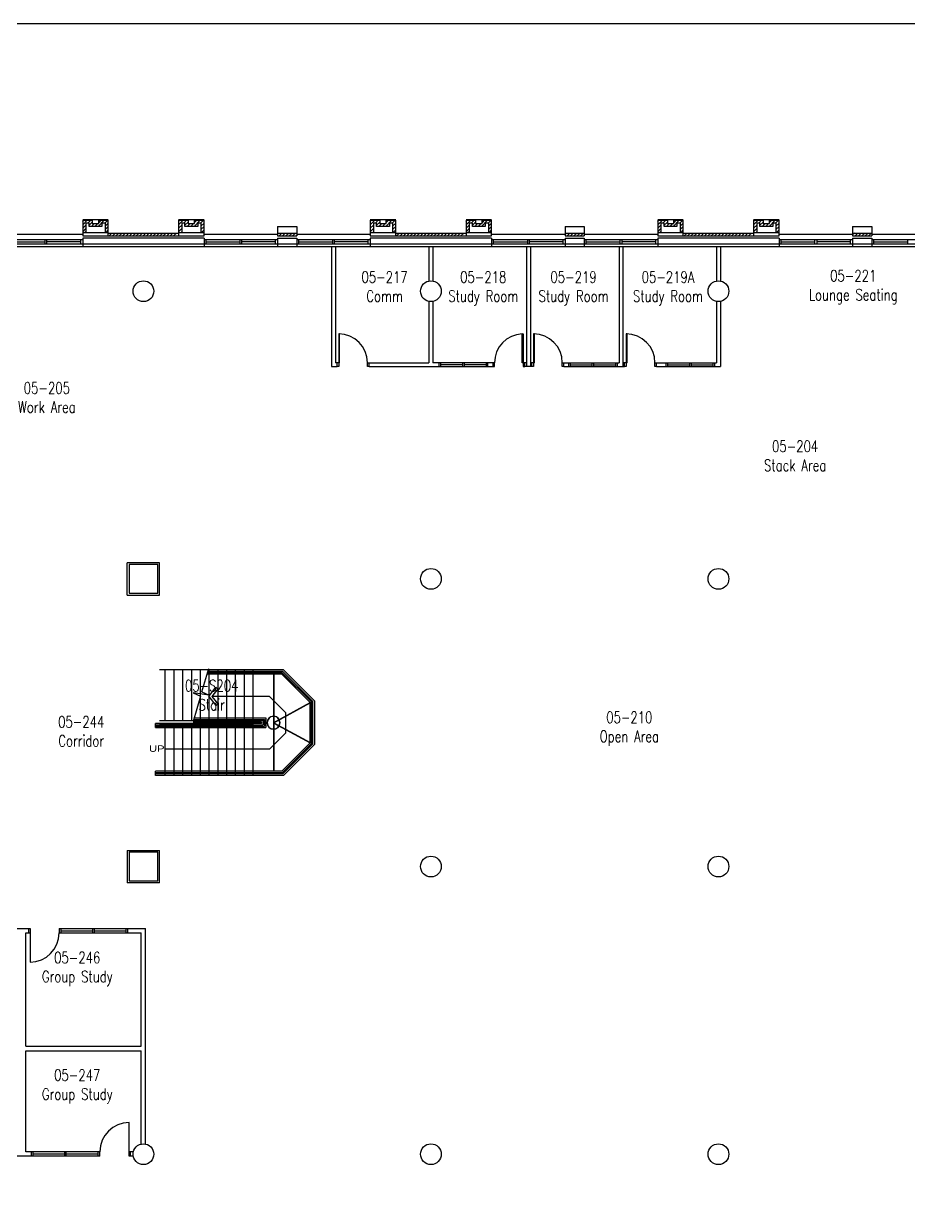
# Model space of a CAD drawing. Extents: x 11182 to 734459, y -1391328 to 152085.
# Drawn here: x 382476 to 410180, y -293674 to -256910 of the extents above; entities that cross this region are included whole.
import ezdxf
from ezdxf.enums import TextEntityAlignment as Align

# ---------------------------------------------------------------- set-up
doc = ezdxf.new("R2010")
doc.units = 0
doc.header["$LTSCALE"] = 500
doc.header["$MEASUREMENT"] = 0
doc.layers.add('0_Defpoints', color=106, linetype='CONTINUOUS', plot=False)
for name, color, linetype in [('0_room_data', 7, 'CONTINUOUS'), ('1_Wall_Exist', 251, 'CONTINUOUS'), ('3_Text', 7, 'CONTINUOUS')]:
    doc.layers.add(name, color=color, linetype=linetype)
doc.styles.add('1_200', font='simplex.shx', dxfattribs={"width": 0.75, "height": 460})
doc.styles.add('TXT', font='TXT')

# ---------------------------------------------------------------- blocks, each defined once
blk = doc.blocks.new('room_data')
at = {"layer": '3_Text', "style": '1_200', "width": 0.75}
for tag, p in [('ROOMNUM', (0, 0)), ('ROOMUSE', (0, -575))]:
    blk.add_attdef(tag, text='', height=345, dxfattribs=at).set_placement(p, align=Align.MIDDLE_CENTER)

msp = doc.modelspace()

# ---------------------------------------------------------------- linework, layer by layer
at = {"layer": '0_Defpoints'}
msp.add_lwpolyline([(347673, -256910), (443723, -256910), (443723, -323705), (347673, -323705)], close=True, dxfattribs=at)
at = {"layer": '1_Wall_Exist'}
for p, q in [((385130, -263057), (384330, -263057)), ((384330, -263067), (384330, -263557)), ((384474, -263067), (384330, -263211)), ((384330, -263105), (384368, -263067)), ((384330, -263067), (384630, -263067)), ((384330, -263317), (384430, -263217)), ((384530, -263157), (384430, -263157)), ((384430, -263157), (384430, -263457)), ((384490, -263157), (384580, -263067)), ((384630, -263124), (384530, -263224)), ((384530, -263257), (384530, -263157)), ((384602, -263257), (384692, -263167)), ((384630, -263067), (384630, -263167)), ((384630, -263167), (384830, -263167)), ((384799, -263167), (384709, -263257)), ((384815, -263257), (385005, -263067)), ((384830, -263067), (385130, -263067)), ((384830, -263167), (384830, -263067)), ((384899, -263067), (384830, -263136)), ((385030, -263157), (384930, -263157)), ((384930, -263157), (384930, -263257)), ((385111, -263067), (385021, -263157)), ((385030, -263254), (385130, -263154)), ((385030, -263157), (385030, -263457)), ((385130, -263557), (385130, -263067)), ((388130, -263057), (387330, -263057)), ((387330, -263067), (387330, -263557)), ((387330, -263067), (387630, -263067)), ((387474, -263067), (387330, -263211)), ((387330, -263105), (387368, -263067)), ((387330, -263317), (387430, -263217)), ((387530, -263157), (387430, -263157)), ((387430, -263157), (387430, -263457)), ((387490, -263157), (387580, -263067)), ((387630, -263124), (387530, -263224)), ((387530, -263257), (387530, -263157)), ((387602, -263257), (387692, -263167)), ((387630, -263067), (387630, -263167)), ((387630, -263167), (387830, -263167)), ((387799, -263167), (387709, -263257)), ((387815, -263257), (388005, -263067)), ((387830, -263067), (388130, -263067)), ((387830, -263167), (387830, -263067)), ((387899, -263067), (387830, -263136)), ((388030, -263157), (387930, -263157)), ((387930, -263157), (387930, -263257)), ((388111, -263067), (388021, -263157)), ((388030, -263254), (388130, -263154)), ((388030, -263157), (388030, -263457)), ((388130, -263557), (388130, -263067)), ((394130, -263057), (393330, -263057)), ((393330, -263067), (393330, -263557)), ((393330, -263067), (393630, -263067)), ((393474, -263067), (393330, -263211)), ((393330, -263105), (393368, -263067)), ((393330, -263317), (393430, -263217)), ((393530, -263157), (393430, -263157)), ((393430, -263157), (393430, -263457)), ((393490, -263157), (393580, -263067)), ((393630, -263124), (393530, -263224)), ((393530, -263257), (393530, -263157)), ((393602, -263257), (393692, -263167)), ((393630, -263067), (393630, -263167)), ((393630, -263167), (393830, -263167)), ((393799, -263167), (393709, -263257)), ((393815, -263257), (394005, -263067)), ((393830, -263067), (394130, -263067)), ((393830, -263167), (393830, -263067)), ((393899, -263067), (393830, -263136)), ((394030, -263157), (393930, -263157)), ((393930, -263157), (393930, -263257)), ((394111, -263067), (394021, -263157)), ((394030, -263254), (394130, -263154)), ((394030, -263157), (394030, -263457)), ((394130, -263557), (394130, -263067)), ((397130, -263057), (396330, -263057)), ((396330, -263067), (396330, -263557)), ((396330, -263067), (396630, -263067)), ((396474, -263067), (396330, -263211)), ((396330, -263105), (396368, -263067)), ((396330, -263317), (396430, -263217)), ((396530, -263157), (396430, -263157)), ((396430, -263157), (396430, -263457)), ((396490, -263157), (396580, -263067)), ((396630, -263124), (396530, -263224)), ((396530, -263257), (396530, -263157)), ((396602, -263257), (396692, -263167)), ((396630, -263067), (396630, -263167)), ((396630, -263167), (396830, -263167)), ((396799, -263167), (396709, -263257)), ((396815, -263257), (397005, -263067)), ((396830, -263067), (397130, -263067)), ((396830, -263167), (396830, -263067)), ((396899, -263067), (396830, -263136)), ((397030, -263157), (396930, -263157)), ((396930, -263157), (396930, -263257)), ((397111, -263067), (397021, -263157)), ((397030, -263254), (397130, -263154)), ((397030, -263157), (397030, -263457)), ((397130, -263557), (397130, -263067)), ((403130, -263057), (402330, -263057)), ((402330, -263067), (402330, -263557)), ((402330, -263067), (402630, -263067)), ((402474, -263067), (402330, -263211)), ((402330, -263105), (402368, -263067)), ((402330, -263317), (402430, -263217)), ((402530, -263157), (402430, -263157)), ((402430, -263157), (402430, -263457)), ((402490, -263157), (402580, -263067)), ((402630, -263124), (402530, -263224)), ((402530, -263257), (402530, -263157)), ((402602, -263257), (402692, -263167)), ((402630, -263067), (402630, -263167)), ((402630, -263167), (402830, -263167)), ((402799, -263167), (402709, -263257)), ((402815, -263257), (403005, -263067)), ((402830, -263067), (403130, -263067)), ((402830, -263167), (402830, -263067)), ((402899, -263067), (402830, -263136)), ((403030, -263157), (402930, -263157)), ((402930, -263157), (402930, -263257)), ((403111, -263067), (403021, -263157)), ((403030, -263254), (403130, -263154)), ((403030, -263157), (403030, -263457)), ((403130, -263557), (403130, -263067)), ((406130, -263057), (405330, -263057)), ((405330, -263067), (405330, -263557)), ((405330, -263067), (405630, -263067)), ((405474, -263067), (405330, -263211)), ((405330, -263105), (405368, -263067)), ((405330, -263317), (405430, -263217)), ((405530, -263157), (405430, -263157)), ((405430, -263157), (405430, -263457)), ((405490, -263157), (405580, -263067)), ((405630, -263124), (405530, -263224)), ((405530, -263257), (405530, -263157)), ((405602, -263257), (405692, -263167)), ((405630, -263067), (405630, -263167)), ((405630, -263167), (405830, -263167)), ((405799, -263167), (405709, -263257)), ((405815, -263257), (406005, -263067)), ((405830, -263067), (406130, -263067)), ((405830, -263167), (405830, -263067)), ((405899, -263067), (405830, -263136)), ((406030, -263157), (405930, -263157)), ((405930, -263157), (405930, -263257)), ((406111, -263067), (406021, -263157)), ((406030, -263254), (406130, -263154)), ((406030, -263157), (406030, -263457)), ((406130, -263557), (406130, -263067)), ((384330, -263516), (382030, -263516)), ((384430, -263324), (384330, -263424)), ((385130, -263457), (384330, -263457)), ((384330, -263557), (388130, -263557)), ((384402, -263457), (384430, -263430)), ((384930, -263257), (384530, -263257)), ((384930, -263248), (384921, -263257)), ((385130, -263260), (385030, -263360)), ((385039, -263457), (385130, -263366)), ((385130, -263467), (387330, -263467)), ((385156, -263557), (385246, -263467)), ((385352, -263467), (385262, -263557)), ((385368, -263557), (385458, -263467)), ((385564, -263467), (385474, -263557)), ((385580, -263557), (385670, -263467)), ((385776, -263467), (385686, -263557)), ((385792, -263557), (385882, -263467)), ((385989, -263467), (385899, -263557)), ((386005, -263557), (386095, -263467)), ((386201, -263467), (386111, -263557)), ((386217, -263557), (386307, -263467)), ((386413, -263467), (386323, -263557)), ((386429, -263557), (386519, -263467)), ((386625, -263467), (386535, -263557)), ((386641, -263557), (386731, -263467)), ((386837, -263467), (386747, -263557)), ((386853, -263557), (386943, -263467)), ((387049, -263467), (386959, -263557)), ((387065, -263557), (387155, -263467)), ((387261, -263467), (387171, -263557)), ((387430, -263324), (387330, -263424)), ((388130, -263457), (387330, -263457)), ((387402, -263457), (387430, -263430)), ((387930, -263257), (387530, -263257)), ((387930, -263248), (387921, -263257)), ((388130, -263260), (388030, -263360)), ((388039, -263457), (388130, -263366)), ((390430, -263516), (388130, -263516)), ((390430, -263257), (390430, -263557)), ((390430, -263257), (391030, -263257)), ((390430, -263467), (391030, -263467)), ((390430, -263496), (390459, -263467)), ((390430, -263557), (391030, -263557)), ((390565, -263467), (390475, -263557)), ((390581, -263557), (390671, -263467)), ((390777, -263467), (390687, -263557)), ((390793, -263557), (390883, -263467)), ((390989, -263467), (390899, -263557)), ((391005, -263557), (391030, -263532)), ((391030, -263257), (391030, -263557)), ((393330, -263516), (391030, -263516)), ((393430, -263324), (393330, -263424)), ((394130, -263457), (393330, -263457)), ((393330, -263557), (397130, -263557)), ((393402, -263457), (393430, -263430)), ((393930, -263257), (393530, -263257)), ((393930, -263248), (393921, -263257)), ((394130, -263260), (394030, -263360)), ((394039, -263457), (394130, -263366)), ((394130, -263467), (396330, -263467)), ((394156, -263557), (394246, -263467)), ((394352, -263467), (394262, -263557)), ((394368, -263557), (394458, -263467)), ((394564, -263467), (394474, -263557)), ((394580, -263557), (394670, -263467)), ((394776, -263467), (394686, -263557)), ((394792, -263557), (394882, -263467)), ((394989, -263467), (394899, -263557)), ((395005, -263557), (395095, -263467)), ((395201, -263467), (395111, -263557)), ((395217, -263557), (395307, -263467)), ((395413, -263467), (395323, -263557)), ((395429, -263557), (395519, -263467)), ((395625, -263467), (395535, -263557)), ((395641, -263557), (395731, -263467)), ((395837, -263467), (395747, -263557)), ((395853, -263557), (395943, -263467)), ((396049, -263467), (395959, -263557)), ((396065, -263557), (396155, -263467)), ((396261, -263467), (396171, -263557)), ((396430, -263324), (396330, -263424)), ((397130, -263457), (396330, -263457)), ((396402, -263457), (396430, -263430)), ((396930, -263257), (396530, -263257)), ((396930, -263248), (396921, -263257)), ((397130, -263260), (397030, -263360)), ((397039, -263457), (397130, -263366)), ((399430, -263516), (397130, -263516)), ((399430, -263257), (399430, -263557)), ((399430, -263257), (400030, -263257)), ((399430, -263467), (400030, -263467)), ((399430, -263512), (399475, -263467)), ((399430, -263557), (400030, -263557)), ((399581, -263467), (399491, -263557)), ((399597, -263557), (399687, -263467)), ((399793, -263467), (399703, -263557)), ((399809, -263557), (399899, -263467)), ((400005, -263467), (399915, -263557)), ((400021, -263557), (400030, -263548)), ((400030, -263257), (400030, -263557)), ((402330, -263516), (400030, -263516)), ((402430, -263324), (402330, -263424)), ((403130, -263457), (402330, -263457)), ((402330, -263557), (406130, -263557)), ((402402, -263457), (402430, -263430)), ((402930, -263257), (402530, -263257)), ((402930, -263248), (402921, -263257)), ((403130, -263260), (403030, -263360)), ((403039, -263457), (403130, -263366)), ((403130, -263467), (405330, -263467)), ((403156, -263557), (403246, -263467)), ((403352, -263467), (403262, -263557)), ((403368, -263557), (403458, -263467)), ((403564, -263467), (403474, -263557)), ((403580, -263557), (403670, -263467)), ((403776, -263467), (403686, -263557)), ((403792, -263557), (403882, -263467)), ((403989, -263467), (403899, -263557)), ((404005, -263557), (404095, -263467)), ((404201, -263467), (404111, -263557)), ((404217, -263557), (404307, -263467)), ((404413, -263467), (404323, -263557)), ((404429, -263557), (404519, -263467)), ((404625, -263467), (404535, -263557)), ((404641, -263557), (404731, -263467)), ((404837, -263467), (404747, -263557)), ((404853, -263557), (404943, -263467)), ((405049, -263467), (404959, -263557)), ((405065, -263557), (405155, -263467)), ((405261, -263467), (405171, -263557)), ((405430, -263324), (405330, -263424)), ((406130, -263457), (405330, -263457)), ((405402, -263457), (405430, -263430)), ((405930, -263257), (405530, -263257)), ((405930, -263248), (405921, -263257)), ((406130, -263260), (406030, -263360)), ((406039, -263457), (406130, -263366)), ((408430, -263516), (406130, -263516)), ((408430, -263257), (408430, -263557)), ((408430, -263257), (409030, -263257)), ((408430, -263467), (409030, -263467)), ((408490, -263467), (408430, -263527)), ((408430, -263557), (409030, -263557)), ((408506, -263557), (408596, -263467)), ((408702, -263467), (408612, -263557)), ((408718, -263557), (408808, -263467)), ((408914, -263467), (408824, -263557)), ((408930, -263557), (409020, -263467)), ((409030, -263257), (409030, -263557)), ((411330, -263516), (409030, -263516)), ((431337, -263900), (368123, -263900)), ((369330, -263800), (431437, -263800)), ((384330, -263680), (382030, -263680)), ((382093, -263740), (383148, -263740)), ((383148, -263680), (383148, -263800)), ((383211, -263800), (383211, -263680)), ((384267, -263740), (383211, -263740)), ((384267, -263800), (384267, -263680)), ((384330, -263632), (384330, -263900)), ((388130, -263632), (384330, -263632)), ((388130, -263632), (388130, -263900)), ((390430, -263680), (388130, -263680)), ((388193, -263800), (388193, -263680)), ((388193, -263740), (389248, -263740)), ((389248, -263680), (389248, -263800)), ((389311, -263800), (389311, -263680)), ((390367, -263740), (389311, -263740)), ((390367, -263800), (390367, -263680)), ((390430, -263632), (390430, -263900)), ((390430, -263632), (391030, -263632)), ((391030, -263632), (391030, -263900)), ((393330, -263680), (391030, -263680)), ((391093, -263800), (391093, -263680)), ((391093, -263740), (392148, -263740)), ((392118, -263900), (392118, -267647)), ((392148, -263680), (392148, -263800)), ((392211, -263800), (392211, -263680)), ((393267, -263740), (392211, -263740)), ((392242, -263900), (392242, -267523)), ((393267, -263800), (393267, -263680)), ((393330, -263632), (393330, -263900)), ((397130, -263632), (393330, -263632)), ((395168, -263900), (395168, -264967)), ((395292, -263900), (395292, -264967)), ((397130, -263632), (397130, -263900)), ((399430, -263680), (397130, -263680)), ((397193, -263800), (397193, -263680)), ((397193, -263740), (398248, -263740)), ((398218, -263900), (398218, -267647)), ((398248, -263680), (398248, -263800)), ((398311, -263800), (398311, -263680)), ((399367, -263740), (398311, -263740)), ((398342, -263900), (398342, -267647)), ((399367, -263800), (399367, -263680)), ((399430, -263632), (399430, -263900)), ((399430, -263632), (400030, -263632)), ((400030, -263632), (400030, -263900)), ((402330, -263680), (400030, -263680)), ((400093, -263800), (400093, -263680)), ((400093, -263740), (401148, -263740)), ((401118, -263900), (401118, -267523)), ((401148, -263680), (401148, -263800)), ((401211, -263800), (401211, -263680)), ((402267, -263740), (401211, -263740)), ((401242, -263900), (401242, -267647)), ((402267, -263800), (402267, -263680)), ((402330, -263632), (402330, -263900)), ((406130, -263632), (402330, -263632)), ((404168, -263900), (404168, -264967)), ((404292, -263900), (404292, -264967)), ((406130, -263632), (406130, -263900)), ((408430, -263680), (406130, -263680)), ((406193, -263800), (406193, -263680)), ((406193, -263740), (407248, -263740)), ((407248, -263800), (407248, -263680)), ((407311, -263680), (407311, -263800)), ((408367, -263740), (407311, -263740)), ((408367, -263800), (408367, -263680)), ((408430, -263632), (408430, -263900)), ((408430, -263632), (409030, -263632)), ((409030, -263632), (409030, -263900)), ((411330, -263680), (409030, -263680)), ((409093, -263800), (409093, -263680)), ((409093, -263740), (410148, -263740)), ((410148, -263680), (410148, -263800)), ((395168, -265606), (395168, -267523)), ((395292, -265606), (395292, -267523)), ((404168, -265606), (404168, -267523)), ((404292, -265606), (404292, -267647)), ((392342, -266623), (392342, -267643)), ((392372, -266623), (392342, -266623)), ((392372, -267523), (392372, -266623)), ((398088, -266623), (398118, -266623)), ((398088, -267523), (398088, -266623)), ((398118, -266623), (398118, -267643)), ((398472, -266623), (398442, -266623)), ((398442, -266623), (398442, -267643)), ((398472, -267523), (398472, -266623)), ((401372, -266623), (401342, -266623)), ((401342, -266623), (401342, -267643)), ((401372, -267523), (401372, -266623)), ((392372, -267523), (392242, -267523)), ((392292, -267647), (392292, -267523)), ((393242, -267643), (393242, -267523)), ((393242, -267523), (395168, -267523)), ((393292, -267647), (393292, -267523)), ((397218, -267523), (395292, -267523)), ((395491, -267647), (395491, -267527)), ((395541, -267647), (395541, -267527)), ((396228, -267587), (395541, -267587)), ((396228, -267647), (396228, -267527)), ((396278, -267647), (396278, -267527)), ((396965, -267587), (396278, -267587)), ((396965, -267647), (396965, -267527)), ((397015, -267647), (397015, -267527)), ((397168, -267523), (397168, -267643)), ((397198, -267647), (397198, -267523)), ((397218, -267643), (397218, -267523)), ((398218, -267523), (398088, -267523)), ((398168, -267647), (398168, -267523)), ((398472, -267523), (398342, -267523)), ((398392, -267647), (398392, -267523)), ((399342, -267643), (399342, -267523)), ((399342, -267523), (401118, -267523)), ((399392, -267647), (399392, -267523)), ((399545, -267647), (399545, -267527)), ((399595, -267647), (399595, -267527)), ((399595, -267587), (400282, -267587)), ((400282, -267647), (400282, -267527)), ((400332, -267647), (400332, -267527)), ((400332, -267587), (401019, -267587)), ((401019, -267647), (401019, -267527)), ((401069, -267647), (401069, -267527)), ((401372, -267523), (401242, -267523)), ((401292, -267647), (401292, -267523)), ((402242, -267643), (402242, -267523)), ((402242, -267523), (404168, -267523)), ((402292, -267647), (402292, -267523)), ((402595, -267647), (402595, -267527)), ((402645, -267647), (402645, -267527)), ((402645, -267587), (403332, -267587)), ((403332, -267647), (403332, -267527)), ((403382, -267647), (403382, -267527)), ((403382, -267587), (404069, -267587)), ((404069, -267647), (404069, -267527)), ((404119, -267647), (404119, -267527)), ((392118, -267647), (392292, -267647)), ((392342, -267643), (392292, -267643)), ((393292, -267643), (393242, -267643)), ((393292, -267647), (397198, -267647)), ((397168, -267643), (397218, -267643)), ((398118, -267643), (398168, -267643)), ((398392, -267647), (398168, -267647)), ((398442, -267643), (398392, -267643)), ((399392, -267643), (399342, -267643)), ((399392, -267647), (401292, -267647)), ((401342, -267643), (401292, -267643)), ((402292, -267643), (402242, -267643)), ((402292, -267647), (404292, -267647)), ((386736, -273781), (385724, -273781)), ((385724, -274793), (385724, -273781)), ((385780, -273837), (385780, -274737)), ((386680, -273837), (385780, -273837)), ((386680, -274737), (386680, -273837)), ((386736, -274793), (386736, -273781)), ((385724, -274793), (386736, -274793)), ((385780, -274737), (386680, -274737)), ((390613, -277137), (386736, -277137)), ((386905, -277137), (386905, -278732)), ((387180, -277137), (387180, -278732)), ((387455, -277137), (387455, -278732)), ((387730, -277137), (387730, -278732)), ((388005, -277137), (388005, -278732)), ((388062, -277817), (388275, -277089)), ((390594, -277182), (388247, -277182)), ((388280, -277137), (388280, -278732)), ((388555, -277137), (388555, -278732)), ((388830, -277137), (388830, -278732)), ((389105, -277137), (389105, -278732)), ((389380, -277137), (389380, -278732)), ((389655, -277137), (389655, -280437)), ((391535, -278122), (390594, -277182)), ((391580, -278103), (390613, -277137)), ((390559, -277267), (388223, -277267)), ((390578, -277222), (388236, -277222)), ((390297, -277267), (390297, -280307)), ((390309, -277267), (390309, -280307)), ((391449, -278157), (390559, -277267)), ((391495, -278139), (390578, -277222)), ((387790, -277855), (388019, -277961)), ((388291, -277923), (387790, -277855)), ((388062, -277817), (388291, -277923)), ((388277, -277962), (388499, -277676)), ((388559, -277723), (388373, -277962)), ((388499, -277676), (388559, -277723)), ((388019, -277961), (387790, -278747)), ((388277, -277962), (388499, -278248)), ((388373, -277962), (388559, -278201)), ((390180, -277962), (388376, -277962)), ((388499, -278248), (388559, -278201)), ((390180, -277962), (390692, -278474)), ((390309, -278777), (391445, -278153)), ((390315, -278787), (391449, -278164)), ((391449, -279416), (391449, -278157)), ((391495, -279435), (391495, -278139)), ((391535, -279452), (391535, -278122)), ((391580, -278103), (391580, -279470)), ((387822, -278637), (390060, -278637)), ((390060, -278637), (390060, -278937)), ((390692, -279099), (390692, -278474)), ((386605, -278937), (386605, -278807)), ((389930, -278807), (386605, -278807)), ((386605, -278852), (389975, -278852)), ((386605, -278892), (390015, -278892)), ((386605, -278937), (390060, -278937)), ((389655, -278732), (386736, -278732)), ((386736, -278841), (389655, -278841)), ((386905, -278841), (386905, -280437)), ((387180, -278841), (387180, -280437)), ((387455, -278841), (387455, -280437)), ((387730, -278841), (387730, -280437)), ((389930, -278767), (387784, -278767)), ((387797, -278722), (389975, -278722)), ((387809, -278682), (390015, -278682)), ((388005, -278841), (388005, -280437)), ((388280, -278841), (388280, -280437)), ((388555, -278841), (388555, -280437)), ((388830, -278841), (388830, -280437)), ((389105, -278841), (389105, -280437)), ((389380, -278841), (389380, -280437)), ((389930, -278767), (389930, -278807)), ((389975, -278722), (389975, -278852)), ((390015, -278682), (390015, -278892)), ((390308, -278797), (391445, -279421)), ((390315, -278787), (391449, -279409)), ((390692, -279099), (390180, -279612)), ((390180, -279612), (386905, -279612)), ((390559, -280307), (391449, -279416)), ((390578, -280352), (391495, -279435)), ((390594, -280392), (391535, -279452)), ((390613, -280437), (391580, -279470)), ((386605, -280437), (386605, -280307)), ((390559, -280307), (386605, -280307)), ((390578, -280352), (386605, -280352)), ((390594, -280392), (386605, -280392)), ((390613, -280437), (386605, -280437)), ((385724, -282781), (386736, -282781)), ((385724, -282781), (385724, -283793)), ((385780, -282837), (385780, -283737)), ((386680, -282837), (385780, -282837)), ((386680, -283737), (386680, -282837)), ((386736, -283793), (386736, -282781)), ((386736, -283793), (385724, -283793)), ((385780, -283737), (386680, -283737)), ((379840, -285225), (382680, -285225)), ((382630, -285225), (382630, -285365)), ((382680, -285225), (382680, -286279)), ((383594, -285225), (386300, -285225)), ((383594, -285225), (383594, -285365)), ((383644, -285225), (383644, -285365)), ((384644, -285365), (384644, -285225)), ((384694, -285365), (384694, -285225)), ((385694, -285365), (385694, -285225)), ((385744, -285365), (385744, -285225)), ((386300, -291969), (386300, -285225)), ((382546, -285365), (382680, -285365)), ((382546, -288909), (382546, -285365)), ((383594, -285365), (386160, -285365)), ((383644, -285295), (384644, -285295)), ((384694, -285295), (385694, -285295)), ((386160, -288909), (386160, -285365)), ((382546, -288909), (386160, -288909)), ((382546, -289049), (386160, -289049)), ((382546, -292209), (382546, -289049)), ((386160, -291969), (386160, -289049)), ((385780, -292349), (385780, -291294)), ((384865, -292209), (382546, -292209)), ((382715, -292209), (382715, -292349)), ((382765, -292209), (382765, -292349)), ((383765, -292349), (383765, -292209)), ((383815, -292349), (383815, -292209)), ((384815, -292349), (384815, -292209)), ((384865, -292349), (384865, -292209)), ((385914, -292209), (385780, -292209)), ((385830, -292349), (385830, -292209)), ((384865, -292349), (382271, -292349)), ((382765, -292279), (383765, -292279)), ((383815, -292279), (384815, -292279)), ((385914, -292349), (385780, -292349))]:
    msp.add_line(p, q, dxfattribs=at)
for centre in [(386230, -265287), (395230, -265287), (404230, -265287), (395230, -274287), (404230, -274287), (395230, -283287), (404230, -283287), (386230, -292287), (395230, -292287), (404230, -292287)]:
    msp.add_circle(centre, 325, dxfattribs=at)
for centre, radius, start, end in [((392342, -267523), 900, 0, 90), ((398118, -267523), 900, 91.9092, 180), ((398442, -267523), 900, 0, 90), ((401342, -267523), 900, 0, 90), ((390303, -278787), 203, 92.1896, 86.9071), ((390303, -278787), 197, 91.9334, 267.5551), ((390303, -278787), 197, 31.5724, 88.2922), ((390303, -278787), 197, 272.2471, 328.6415), ((390303, -278787), 197, 333.0644, 27.1216), ((382680, -285365), 914, 270, 0), ((385780, -292209), 914, 90, 180)]:
    msp.add_arc(centre, radius, start, end, dxfattribs=at)

# ---------------------------------------------------------------- block references
at = {"layer": '0_room_data', "xscale": 1.035347182677431, "yscale": 1.035347182677431, "zscale": 1.035347182677431}
for p, values in [((393780, -264845), {'ROOMNUM': '05-217', 'ROOMUSE': 'Comm'}), ((396868, -264845), {'ROOMNUM': '05-218', 'ROOMUSE': 'Study Room'}), ((399694, -264845), {'ROOMNUM': '05-219', 'ROOMUSE': 'Study Room'}), ((402651, -264845), {'ROOMNUM': '05-219A', 'ROOMUSE': 'Study Room'}), ((408450, -264803), {'ROOMNUM': '05-221', 'ROOMUSE': 'Lounge Seating'}), ((383207, -268314), {'ROOMNUM': '05-205', 'ROOMUSE': 'Work Area'}), ((406630, -270138), {'ROOMNUM': '05-204', 'ROOMUSE': 'Stack Area'}), ((388367, -277629), {'ROOMNUM': '05-S204', 'ROOMUSE': 'Stair'}), ((384284, -278760), {'ROOMNUM': '05-244', 'ROOMUSE': 'Corridor'}), ((401440, -278619), {'ROOMNUM': '05-210', 'ROOMUSE': 'Open Area'}), ((384159, -286134), {'ROOMNUM': '05-246', 'ROOMUSE': 'Group Study'}), ((384159, -289812), {'ROOMNUM': '05-247', 'ROOMUSE': 'Group Study'})]:
    msp.add_blockref('room_data', p, dxfattribs=at).add_auto_attribs(values)

# ---------------------------------------------------------------- texts
at = {"layer": '1_Wall_Exist', "style": 'TXT', "width": 1.3125}
msp.add_text('UP', height=200, dxfattribs=at).set_placement((386404, -279698))

doc.saveas('drawing.dxf')
